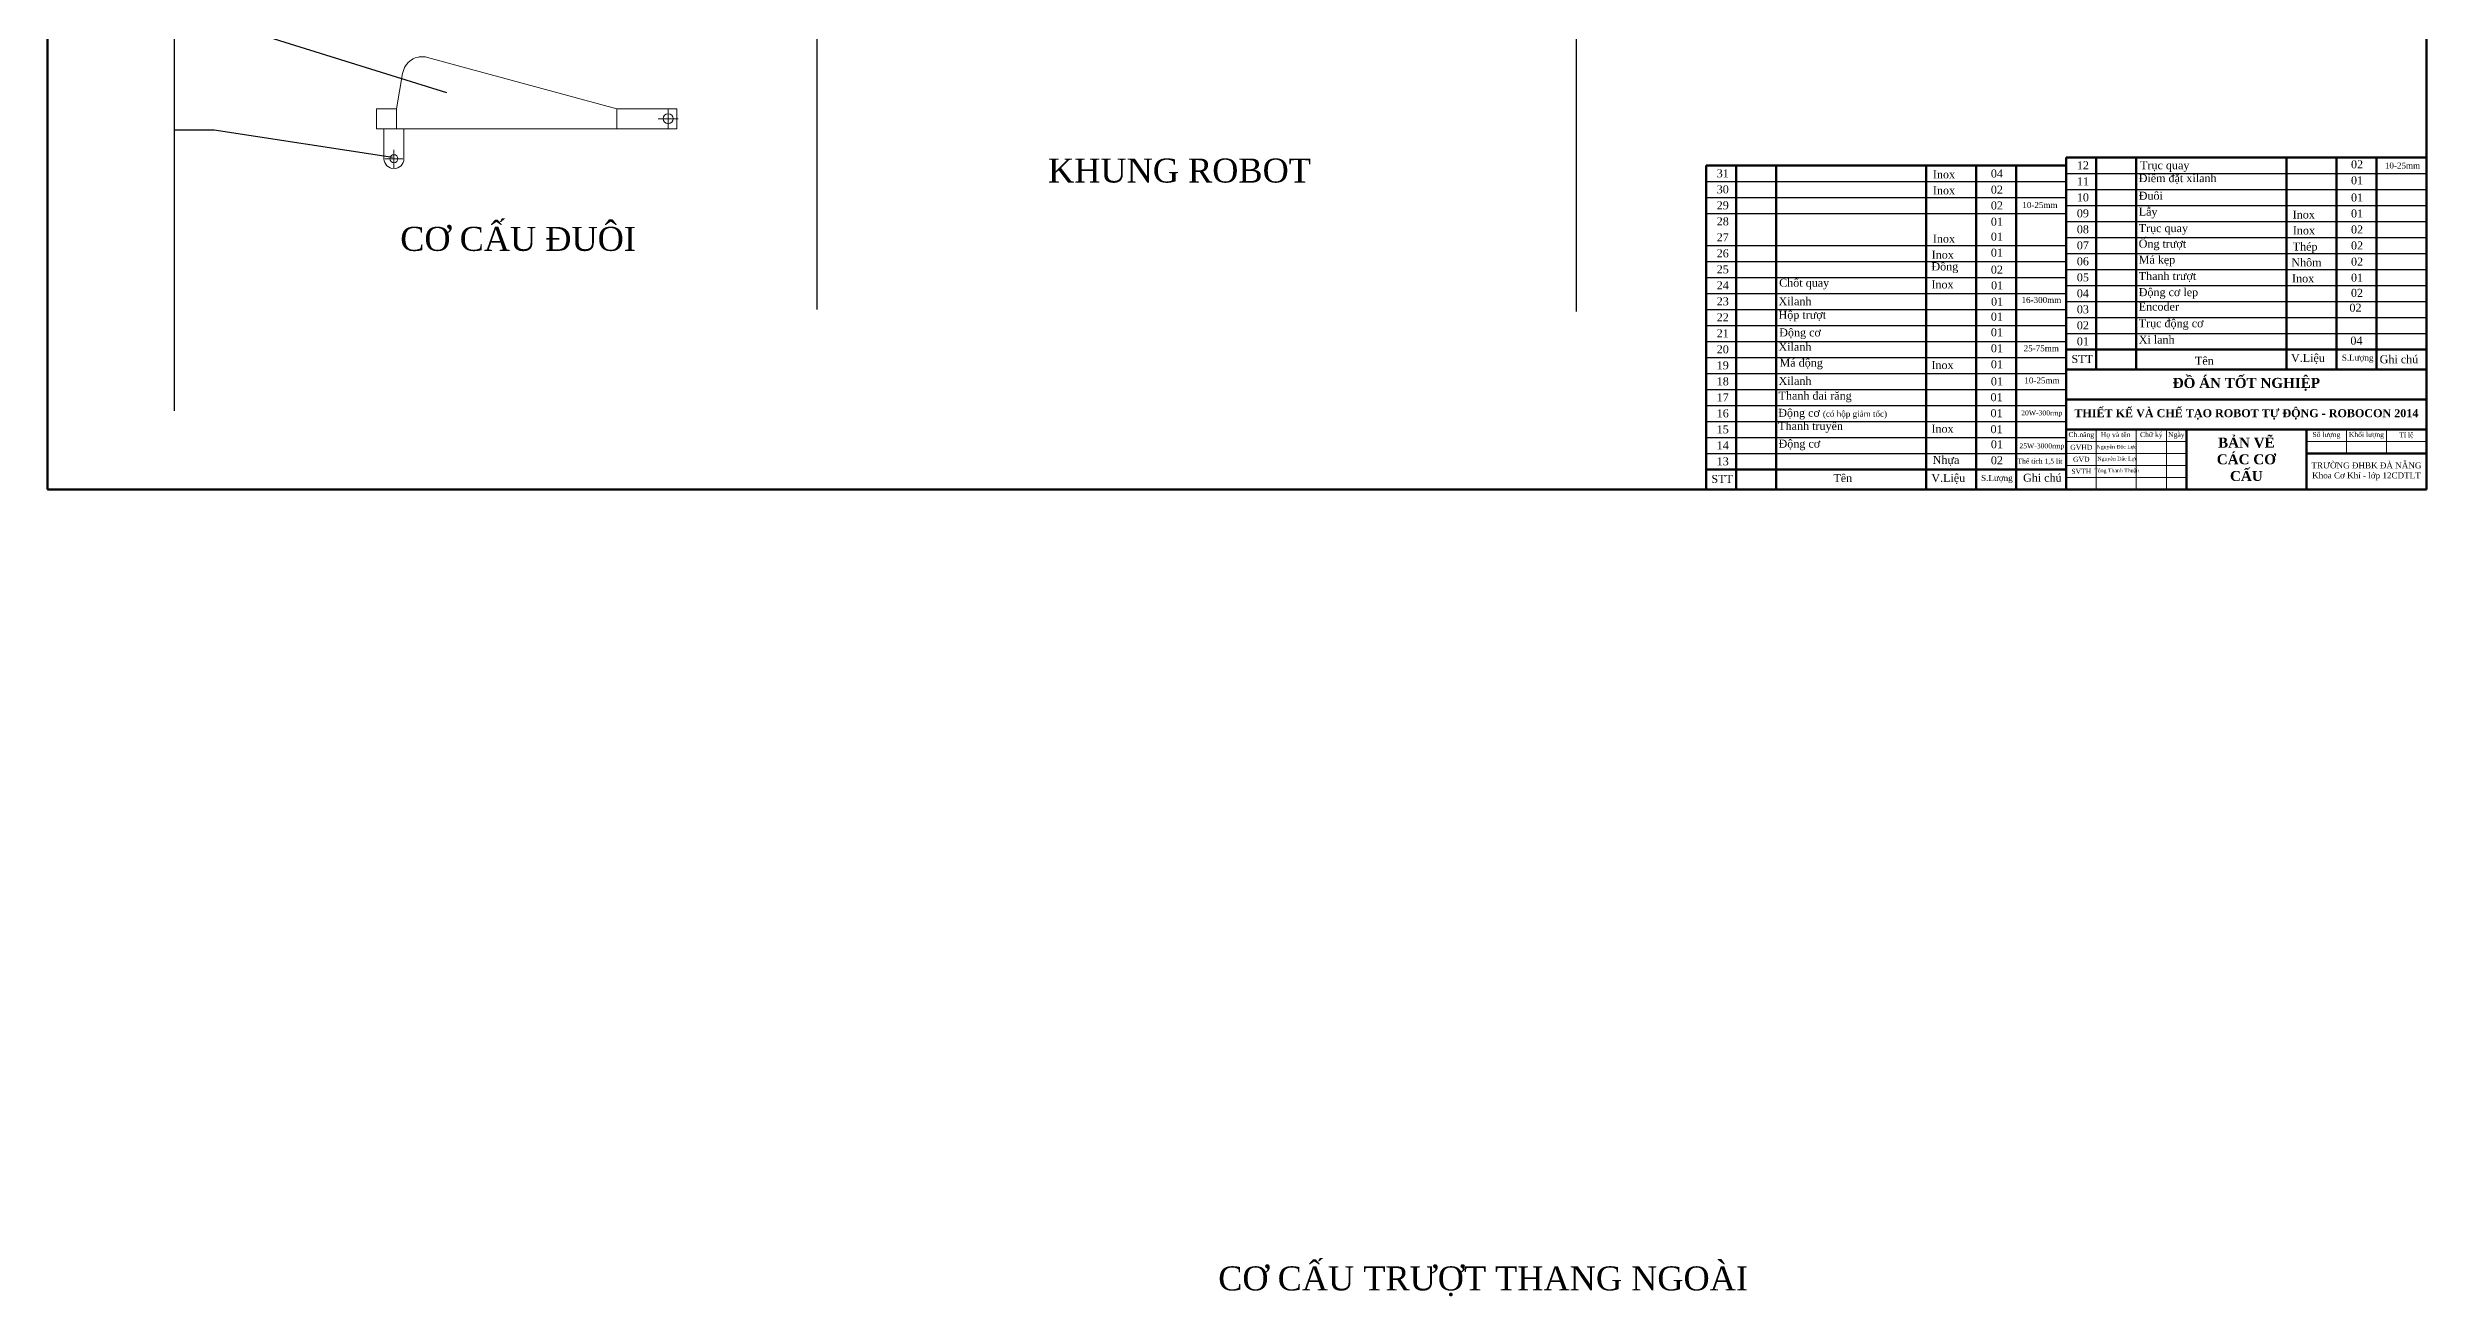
# Model space of a CAD drawing. Header units: millimetres. Extents: x -219 to 2642, y 0 to 2247.
# Drawn here: x 1453 to 2642, y 696 to 1321 of the extents above; entities that cross this region are included whole.
import ezdxf

# ---------------------------------------------------------------- set-up
doc = ezdxf.new("R2010")
doc.units = ezdxf.units.MM
for name, color, linetype in [('dddd', 1, 'Continuous'), ('DUONGCINH', 1, 'Continuous'), ('TEXT', 1, 'Continuous')]:
    doc.layers.add(name, color=color, linetype=linetype)
doc.layers.add('NETCOBAN', color=1, linetype='Continuous', lineweight=20)
doc.styles.get("Standard").update_dxf_attribs({"font": 'times_0.ttf'})
doc.styles.add('style2', font='VTIMEN.TTF')

# ---------------------------------------------------------------- blocks, each defined once
blk = doc.blocks.new('SW_CENTERMARKSYMBOL_0')
at = {"color": 0, "linetype": 'Continuous', "lineweight": 0}
for p, q in [((-5, 0), (-9, 0)), ((0, 0), (-5, 0)), ((0, 5), (0, 9)), ((0, 0), (0, 5)), ((0, 0), (0, -5)), ((0, 0), (5, 0)), ((5, 0), (9, 0)), ((0, -5), (0, -9))]:
    blk.add_line(p, q, dxfattribs=at)
blk = doc.blocks.new('SW_CENTERMARKSYMBOL_1')
at = {"color": 0, "linetype": 'Continuous', "lineweight": 0}
for p, q in [((-5, 0), (-10, 0)), ((0, 0), (-5, 0)), ((0, 5), (0, 10)), ((0, 0), (0, 5)), ((0, 0), (0, -5)), ((0, 0), (5, 0)), ((5, 0), (10, 0)), ((0, -5), (0, -10))]:
    blk.add_line(p, q, dxfattribs=at)

msp = doc.modelspace()

# ---------------------------------------------------------------- linework, layer by layer
for p, q in [((1516.67, 1917.86), (1516.67, 1139.28)), ((1837.88, 1919.31), (1837.88, 1190.07)), ((2217.51, 1885.76), (2217.51, 1188.98)), ((1536.67, 1334.64), (1652.88, 1298.51)), ((1516.67, 1279.8), (1536.67, 1279.8)), ((1536.67, 1279.8), (1625.8, 1266.19))]:
    msp.add_line(p, q)
at = {"color": 7, "linetype": 'Continuous', "lineweight": 15}
for p, q in [((1630.87, 1308.09), (1627.91, 1290.44)), ((1737.91, 1290.44), (1643.35, 1316.09)), ((1617.91, 1280.44), (1617.91, 1290.44)), ((1617.91, 1290.44), (1627.91, 1290.44)), ((1627.91, 1280.44), (1627.91, 1290.44)), ((1737.91, 1280.44), (1737.91, 1290.44)), ((1767.91, 1290.44), (1737.91, 1290.44)), ((1767.91, 1280.44), (1767.91, 1290.44)), ((1617.91, 1280.44), (1627.91, 1280.44)), ((1621.57, 1265.44), (1621.57, 1280.44)), ((1627.91, 1280.44), (1737.91, 1280.44)), ((1631.57, 1265.44), (1631.57, 1280.44)), ((1767.91, 1280.44), (1737.91, 1280.44))]:
    msp.add_line(p, q, dxfattribs=at)
for centre, radius in [((1763.62, 1285.44), 2.5), ((1626.57, 1265.44), 2)]:
    msp.add_circle(centre, radius, dxfattribs=at)
for centre, radius, start, end in [((1640.73, 1306.44), 10, 74.82725, 170.47896), ((1626.57, 1265.44), 5, 180, 270), ((1626.57, 1265.44), 5, 270, 0)]:
    msp.add_arc(centre, radius, start, end, dxfattribs=at)
at = {"layer": 'dddd', "lineweight": 70}
for p, q in [((1453.44, 1100.06), (1453.44, 1941.06)), ((2642.44, 1941.06), (2642.44, 1100.06)), ((2642.44, 1100.06), (1453.44, 1100.06))]:
    msp.add_line(p, q, dxfattribs=at)
at = {"layer": 'DUONGCINH', "lineweight": 50}
for p, q in [((2297.43, 1100.06), (2297.43, 1262.06)), ((2317.44, 1100.06), (2317.44, 1262.06)), ((2417.44, 1100.06), (2417.44, 1262.06)), ((2477.43, 1160.06), (2477.43, 1266.06)), ((2497.44, 1160.06), (2497.44, 1266.06)), ((2597.44, 1160.06), (2597.44, 1266.06)), ((2462.44, 1170.06), (2642.44, 1170.06)), ((2282.44, 1110.06), (2462.44, 1110.06))]:
    msp.add_line(p, q, dxfattribs=at)
at = {"layer": 'DUONGCINH'}
for p, q in [((2282.44, 1254.06), (2462.44, 1254.06)), ((2462.44, 1258.06), (2642.44, 1258.06)), ((2462.44, 1250.06), (2642.44, 1250.06)), ((2282.44, 1246.06), (2462.44, 1246.06)), ((2282.44, 1238.06), (2462.44, 1238.06)), ((2462.44, 1242.06), (2642.44, 1242.06)), ((2462.44, 1234.06), (2642.44, 1234.06)), ((2462.44, 1226.06), (2642.44, 1226.06)), ((2282.44, 1222.06), (2462.44, 1222.06)), ((2282.44, 1214.06), (2462.44, 1214.06)), ((2462.44, 1218.06), (2642.44, 1218.06)), ((2282.44, 1206.06), (2462.44, 1206.06)), ((2282.44, 1206.06), (2462.44, 1206.06)), ((2462.44, 1210.06), (2642.44, 1210.06)), ((2462.44, 1202.06), (2642.44, 1202.06)), ((2282.44, 1198.06), (2462.44, 1198.06)), ((2282.44, 1190.06), (2462.44, 1190.06)), ((2462.44, 1194.06), (2642.44, 1194.06)), ((2282.44, 1182.06), (2462.44, 1182.06)), ((2462.44, 1186.06), (2642.44, 1186.06)), ((2462.44, 1178.06), (2642.44, 1178.06)), ((2282.44, 1174.06), (2462.44, 1174.06)), ((2282.44, 1166.06), (2462.44, 1166.06)), ((2282.44, 1158.06), (2462.44, 1158.06)), ((2282.44, 1150.06), (2462.44, 1150.06)), ((2282.44, 1142.06), (2462.44, 1142.06)), ((2282.44, 1134.06), (2462.44, 1134.06)), ((2282.44, 1126.06), (2462.44, 1126.06)), ((2282.44, 1118.06), (2462.44, 1118.06))]:
    msp.add_line(p, q, dxfattribs=at)
at = {"layer": 'NETCOBAN', "lineweight": 50}
for p, q in [((2282.44, 1262.06), (2282.44, 1100.06)), ((2282.44, 1262.06), (2462.44, 1262.06)), ((2392.44, 1100.06), (2392.44, 1262.06)), ((2437.44, 1100.06), (2437.44, 1262.06)), ((2462.44, 1266.06), (2462.44, 1160.06)), ((2462.44, 1266.06), (2642.44, 1266.06)), ((2572.44, 1160.06), (2572.44, 1266.06)), ((2617.44, 1160.06), (2617.44, 1266.06)), ((2462.44, 1145.06), (2642.44, 1145.06)), ((2462.44, 1130.06), (2642.44, 1130.06)), ((2522.44, 1100.06), (2522.44, 1130.06)), ((2582.44, 1100.06), (2582.44, 1130.06)), ((2582.44, 1118.06), (2642.44, 1118.06))]:
    msp.add_line(p, q, dxfattribs=at)
at = {"layer": 'NETCOBAN'}
msp.add_line((2462.44, 1100.06), (2462.44, 1130.06), dxfattribs=at)
at = {"layer": 'NETCOBAN', "color": 3}
for p, q in [((2477.44, 1100.06), (2477.44, 1130.06)), ((2497.44, 1100.06), (2497.44, 1130.06)), ((2512.44, 1100.06), (2512.44, 1130.06)), ((2602.44, 1118.06), (2602.44, 1130.06)), ((2622.44, 1118.06), (2622.44, 1130.06)), ((2462.44, 1124.06), (2522.44, 1124.06)), ((2462.44, 1118.06), (2522.44, 1118.06)), ((2582.44, 1124.06), (2642.44, 1124.06)), ((2462.44, 1112.06), (2522.44, 1112.06)), ((2462.44, 1106.06), (2522.44, 1106.06))]:
    msp.add_line(p, q, dxfattribs=at)
at = {"layer": 'NETCOBAN', "lineweight": 50}
msp.add_lwpolyline([(2642.44, 1100.06), (2462.44, 1100.06), (2462.44, 1160.06), (2642.44, 1160.06)], close=True, dxfattribs=at)

# ---------------------------------------------------------------- block references
at = {"color": 7, "linetype": 'Continuous', "lineweight": 0, "xscale": 0.5, "yscale": 0.5, "zscale": 0.5, "rotation": 90}
for name, p in [('SW_CENTERMARKSYMBOL_1', (1763.62, 1285.44)), ('SW_CENTERMARKSYMBOL_0', (1626.57, 1265.44))]:
    msp.add_blockref(name, p, dxfattribs=at)

# ---------------------------------------------------------------- texts
at = {"layer": 'NETCOBAN', "attachment_point": 5}
for s, insert, char_height, width in [('{\\fTimes New Roman|b0|i0|c0|p18;KHUNG ROBOT}', (2019.19, 1259.42), 12, 291.4021), ('{\\fTimes New Roman|b0|i0|c0|p18;CƠ CẤU ĐUÔI}', (1688.6, 1225.25), 12, 291.4021), ('{\\fTimes New Roman|b1|i0|c0|p18;ĐỒ ÁN TỐT NGHIỆP}', (2552.44, 1152.56), 5, 180), ('{\\fTimes New Roman|b1|i0|c0|p18;THIẾT KẾ VÀ CHẾ TẠO ROBOT TỰ ĐỘNG - ROBOCON 2014}', (2552.44, 1137.56), 4, 171.4906), ('{\\fTimes New Roman|b0|i0|c0|p18;Ch.năng}', (2469.94, 1127.06), 2.5, 15), ('{\\fTimes New Roman|b0|i0|c0|p18;GVHD}', (2469.94, 1121.06), 2.5, 15), ('{\\fTimes New Roman|b0|i0|c0|p18;Nguyễn Đắc Lực}', (2487.54, 1121.03), 1.9, 19.8828), ('{\\fTimes New Roman|b0|i0|c0|p18;Họ và tên}', (2487.08, 1127.13), 2.5, 15), ('{\\fTimes New Roman|b1|i0|c0|p18;BẢN VẼ CÁC CƠ CẤU}', (2552.44, 1115.06), 5, 46.4116), ('{\\fTimes New Roman|b0|i0|c0|p18;Số lượng} ', (2592.44, 1127.06), 2.5, 15.823), ('{\\fTimes New Roman|b0|i0|c0|p18;Khối lượng}', (2612.44, 1127.06), 2.5, 20), ('{\\fTimes New Roman|b0|i0|c0|p18;Tỉ lệ}', (2632.44, 1127.06), 2.5, 20), ('{\\fTimes New Roman|b0|i0|c0|p18;Thể tích 1,5 lít}', (2449.24, 1113.9), 2.5, 87.3687), ('{\\fTimes New Roman|b0|i0|c0|p18;SVTH}', (2469.94, 1109.06), 2.5, 15), ('{\\fTimes New Roman|b0|i0|c0|p18;GVD}', (2469.94, 1115.06), 2.5, 15), ('{\\fTimes New Roman|b0|i0|c0|p18;Tống Thanh Thuận}', (2487.62, 1109.15), 1.9, 21.7205), ('{\\fTimes New Roman|b0|i0|c0|p18;Nguyễn Đắc Lực}', (2487.97, 1115.09), 1.9, 21.8239), ('{\\fTimes New Roman|b0|i0|c0|p18;CƠ CẤU TRƯỢT THANG NGOÀI}', (2170.94, 703.96), 12, 291.4021)]:
    msp.add_mtext(s, dxfattribs=dict(at, insert=insert, char_height=char_height, width=width))
at = {"layer": 'NETCOBAN', "attachment_point": 5, "style": 'style2'}
for s, insert, char_height, width in [('{\\fTimes New Roman|b0|i0|c0|p18;Chữ ký}', (2504.94, 1127.06), 2.5, 15), ('{\\fTimes New Roman|b0|i0|c0|p18;TRƯỜNG ĐHBK ĐÀ NẴNG\\PKhoa Cơ Khí - lớp 12CDTLT}', (2612.44, 1109.06), 3, 60)]:
    msp.add_mtext(s, dxfattribs=dict(at, insert=insert, char_height=char_height, width=width))
at = {"layer": 'NETCOBAN', "lineweight": 50, "insert": (2517.44, 1127.06), "char_height": 2.5, "width": 7.8657, "attachment_point": 5}
msp.add_mtext('{\\fTimes New Roman|b0|i0|c0|p18;Ngày}', dxfattribs=at)
at = {"layer": 'TEXT'}
for s, insert, char_height, width, attachment_point in [('{\\fVNtimes new roman|b0|i0|c0|p34;12}', (2467.71, 1264.11), 4, 12.6141, 1), ('{\\fTimes New Roman|b0|i0|c0|p18;Trục quay}', (2499.31, 1264.16), 4, 75, 1), ('{\\fVNtimes new roman|b0|i0|c0|p34;02}', (2604.74, 1264.63), 4, 25, 1), ('{\\fVNtimes new roman|b0|i0|c0|p34;10-25mm}', (2621.67, 1263.49), 3, 25, 1), ('{\\fVNtimes new roman|b0|i0|c0|p34;31}', (2287.71, 1260.11), 4, 12.6141, 1), ('{\\fVNtimes new roman|b0|i0|c0|p34;30}', (2287.71, 1252.11), 4, 12.6141, 1), ('{\\fTimes New Roman|b0|i0|c0|p18;Inox}', (2395.77, 1259.58), 4, 25, 1), ('{\\fTimes New Roman|b0|i0|c0|p18;Inox}', (2395.77, 1251.58), 4, 25, 1), ('{\\fVNtimes new roman|b0|i0|c0|p34;04}', (2424.74, 1260.04), 4, 25, 1), ('{\\fVNtimes new roman|b0|i0|c0|p34;02}', (2424.74, 1251.94), 4, 25, 1), ('{\\fVNtimes new roman|b0|i0|c0|p34;11}', (2467.71, 1256.11), 4, 12.6141, 1), ('{\\fTimes New Roman|b0|i0|c0|p18;Điểm đặt xilanh}', (2498.62, 1257.71), 4, 75, 1), ('{\\fTimes New Roman|b0|i0|c0|p18;Đuôi}', (2498.62, 1248.94), 4, 75, 1), ('{\\fVNtimes new roman|b0|i0|c0|p34;01}', (2604.74, 1256.63), 4, 25, 1), ('{\\fVNtimes new roman|b0|i0|c0|p34;29}', (2287.71, 1244.11), 4, 12.6141, 1), ('{\\fVNtimes new roman|b0|i0|c0|p34;02}', (2424.74, 1244.04), 4, 25, 1), ('{\\fVNtimes new roman|b0|i0|c0|p34;10-25mm}', (2440.46, 1243.76), 3, 25, 1), ('\\fVNtimes new roman|b0|i0|c0|p34;09', (2467.71, 1240.11), 4, 12.6141, 1), ('\\fVNtimes new roman|b0|i0|c0|p34;10', (2467.71, 1248.11), 4, 12.6141, 1), ('{\\fTimes New Roman|b0|i0|c0|p18;Lẫy}', (2498.62, 1240.94), 4, 75, 1), ('{\\fTimes New Roman|b0|i0|c0|p18;Inox}', (2575.59, 1239.51), 4, 25, 1), ('{\\fVNtimes new roman|b0|i0|c0|p34;01}', (2604.74, 1248.06), 4, 25, 1), ('{\\fVNtimes new roman|b0|i0|c0|p34;01}', (2604.74, 1240.04), 4, 25, 1), ('{\\fVNtimes new roman|b0|i0|c0|p34;28}', (2287.71, 1236.11), 4, 12.6141, 1), ('{\\fVNtimes new roman|b0|i0|c0|p34;27}', (2287.71, 1228.11), 4, 12.6141, 1), ('{\\fTimes New Roman|b0|i0|c0|p18;Inox}', (2395.75, 1227.44), 4, 25, 1), ('{\\fVNtimes new roman|b0|i0|c0|p34;01}', (2424.74, 1235.94), 4, 25, 1), ('{\\fVNtimes new roman|b0|i0|c0|p34;01}', (2424.74, 1228.46), 4, 25, 1), ('\\fVNtimes new roman|b0|i0|c0|p34;08', (2467.71, 1232.11), 4, 12.6141, 1), ('{\\fTimes New Roman|b0|i0|c0|p18;Trục quay}', (2498.62, 1232.7), 4, 75, 1), ('{\\fTimes New Roman|b0|i0|c0|p18;Ống trượt}', (2498.62, 1224.94), 4, 75, 1), ('{\\fTimes New Roman|b0|i0|c0|p18;Inox}', (2575.68, 1231.56), 4, 25, 1), ('{\\fVNtimes new roman|b0|i0|c0|p34;02}', (2604.74, 1232.04), 4, 25, 1), ('{\\fVNtimes new roman|b0|i0|c0|p34;26}', (2287.71, 1220.11), 4, 12.6141, 1), ('{\\fTimes New Roman|b0|i0|c0|p18;Đồng}', (2395.03, 1213.55), 4, 25, 1), ('{\\fTimes New Roman|b0|i0|c0|p18;Inox}', (2395.15, 1219.44), 4, 25, 1), ('{\\fVNtimes new roman|b0|i0|c0|p34;01}', (2424.74, 1220.46), 4, 25, 1), ('\\fVNtimes new roman|b0|i0|c0|p34;07', (2467.71, 1224.11), 4, 12.6141, 1), ('\\fVNtimes new roman|b0|i0|c0|p34;06', (2467.71, 1216.11), 4, 12.6141, 1), ('{\\fTimes New Roman|b0|i0|c0|p18;Má kẹp}', (2498.62, 1216.94), 4, 75, 1), ('{\\fTimes New Roman|b0|i0|c0|p18;Nhôm}', (2574.93, 1215.58), 4, 25, 1), ('{\\fTimes New Roman|b0|i0|c0|p18;Thép}', (2575.59, 1223.51), 4, 25, 1), ('{\\fVNtimes new roman|b0|i0|c0|p34;02}', (2604.74, 1224.04), 4, 25, 1), ('{\\fVNtimes new roman|b0|i0|c0|p34;02}', (2604.74, 1215.94), 4, 25, 1), ('{\\fVNtimes new roman|b0|i0|c0|p34;25}', (2287.71, 1212.11), 4, 12.6141, 1), ('{\\fVNtimes new roman|b0|i0|c0|p34;24}', (2287.71, 1204.11), 4, 12.6141, 1), ('{\\fTimes New Roman|b0|i0|c0|p18;Chốt quay}', (2318.91, 1205.41), 4, 75, 1), ('{\\fTimes New Roman|b0|i0|c0|p18;Inox}', (2395.03, 1204.56), 4, 25, 1), ('{\\fVNtimes new roman|b0|i0|c0|p34;02}', (2424.74, 1211.94), 4, 25, 1), ('{\\fVNtimes new roman|b0|i0|c0|p34;01}', (2424.83, 1204.13), 4, 25, 1), ('\\fVNtimes new roman|b0|i0|c0|p34;05', (2467.71, 1208.11), 4, 12.6141, 1), ('{\\fTimes New Roman|b0|i0|c0|p18;Thanh trượt}', (2498.62, 1208.76), 4, 75, 1), ('{\\fTimes New Roman|b0|i0|c0|p18;Động cơ lep}', (2498.62, 1200.69), 4, 75, 1), ('{\\fTimes New Roman|b0|i0|c0|p18;Inox}', (2575.27, 1207.56), 4, 25, 1), ('{\\fVNtimes new roman|b0|i0|c0|p34;01}', (2604.74, 1207.94), 4, 25, 1), ('{\\fVNtimes new roman|b0|i0|c0|p34;23}', (2287.71, 1196.11), 4, 12.6141, 1), ('{\\fTimes New Roman|b0|i0|c0|p18;Xilanh}', (2318.62, 1196.16), 4, 75, 1), ('{\\fTimes New Roman|b0|i0|c0|p18;Hộp trượt}', (2318.62, 1189.36), 4, 75, 1), ('{\\fVNtimes new roman|b0|i0|c0|p34;01}', (2424.83, 1195.97), 4, 25, 1), ('{\\fVNtimes new roman|b0|i0|c0|p34;16-300mm}', (2440.05, 1196.27), 3, 25, 1), ('\\fVNtimes new roman|b0|i0|c0|p34;04', (2467.71, 1200.11), 4, 12.6141, 1), ('\\fVNtimes new roman|b0|i0|c0|p34;03', (2467.71, 1192.11), 4, 12.6141, 1), ('{\\fTimes New Roman|b0|i0|c0|p18;Encoder}', (2498.62, 1193.48), 4, 75, 1), ('{\\fVNtimes new roman|b0|i0|c0|p34;02}', (2603.96, 1192.9), 4, 25, 1), ('{\\fVNtimes new roman|b0|i0|c0|p34;02}', (2604.71, 1200.35), 4, 25, 1), ('{\\fVNtimes new roman|b0|i0|c0|p34;22}', (2287.71, 1188.11), 4, 12.6141, 1), ('{\\fVNtimes new roman|b0|i0|c0|p34;21}', (2287.71, 1180.11), 4, 12.6141, 1), ('{\\fTimes New Roman|b0|i0|c0|p18; Động cơ}', (2317.44, 1180.56), 4, 75, 1), ('{\\fVNtimes new roman|b0|i0|c0|p34;01}', (2424.74, 1188.46), 4, 25, 1), ('{\\fVNtimes new roman|b0|i0|c0|p34;01}', (2424.74, 1180.63), 4, 25, 1), ('\\fVNtimes new roman|b0|i0|c0|p34;02', (2467.71, 1184.11), 4, 12.6141, 1), ('{\\fTimes New Roman|b0|i0|c0|p18;Trục động cơ}', (2498.62, 1185.14), 4, 75, 1), ('{\\fTimes New Roman|b0|i0|c0|p18;Xi lanh}', (2498.62, 1176.97), 4, 75, 1), ('{\\fVNtimes new roman|b0|i0|c0|p34;20}', (2287.71, 1172.11), 4, 12.6141, 1), ('{\\fTimes New Roman|b0|i0|c0|p18;Xilanh}', (2318.6, 1173.38), 4, 75, 1), ('{\\fTimes New Roman|b0|i0|c0|p18;Má động}', (2319.1, 1165.42), 4, 75, 1), ('{\\fVNtimes new roman|b0|i0|c0|p34;01}', (2424.74, 1172.63), 4, 25, 1), ('{\\fVNtimes new roman|b0|i0|c0|p34;25-75mm}', (2441.11, 1172.14), 3, 25, 1), ('\\fVNtimes new roman|b0|i0|c0|p34;STT', (2465.03, 1167.28), 4, 9.2349, 1), ('\\fVNtimes new roman|b0|i0|c0|p34;01', (2467.71, 1176.11), 4, 12.6141, 1), ('{\\fTimes New Roman|b0|i0|c0|p18;Tên}', (2531.43, 1166.4), 4, 21.0435, 2), ('{\\fTimes New Roman|b0|i0|c0|p18;V.Liệu}', (2583.23, 1167.8), 4, 21.0435, 2), ('{\\fTimes New Roman|b0|i0|c0|p18;S.Lượng}', (2608.06, 1167.41), 3, 21.0435, 2), ('{\\fVNtimes new roman|b0|i0|c0|p34;04}', (2604.43, 1176.45), 4, 25, 1), ('{\\fTimes New Roman|b0|i0|c0|p18;Ghi chú}', (2628.72, 1167.12), 4, 21.0435, 2), ('{\\fVNtimes new roman|b0|i0|c0|p34;19}', (2287.71, 1164.11), 4, 12.6141, 1), ('{\\fVNtimes new roman|b0|i0|c0|p34;18}', (2287.71, 1156.11), 4, 12.6141, 1), ('{\\fTimes New Roman|b0|i0|c0|p18;Xilanh}', (2318.62, 1156.31), 4, 75, 1), ('{\\fTimes New Roman|b0|i0|c0|p18;Inox}', (2395.03, 1164.22), 4, 25, 1), ('{\\fVNtimes new roman|b0|i0|c0|p34;01}', (2424.74, 1164.63), 4, 25, 1), ('{\\fVNtimes new roman|b0|i0|c0|p34;01}', (2424.74, 1156.06), 4, 25, 1), ('{\\fVNtimes new roman|b0|i0|c0|p34;10-25mm}', (2441.48, 1156.07), 3, 25, 1), ('{\\fVNtimes new roman|b0|i0|c0|p34;17}', (2287.71, 1148.11), 4, 12.6141, 1), ('{\\fTimes New Roman|b0|i0|c0|p18;Thanh đai răng}', (2318.62, 1148.94), 4, 75, 1), ('{\\fVNtimes new roman|b0|i0|c0|p34;01}', (2424.57, 1148.17), 4, 25, 1), ('{\\fVNtimes new roman|b0|i0|c0|p34;16}', (2287.71, 1140.11), 4, 12.6141, 1), ('{\\fVNtimes new roman|b0|i0|c0|p34;15}', (2287.71, 1132.11), 4, 12.6141, 1), ('{\\fTimes New Roman|b0|i0|c0|p18;Thanh truyền}', (2318.45, 1133.74), 4, 75, 1), ('{\\fTimes New Roman|b0|i0|c0|p18;Động cơ \\H0.75x;(có hộp giảm tốc)}', (2318.45, 1140.34), 4, 75, 1), ('{\\fTimes New Roman|b0|i0|c0|p18;Inox}', (2395.03, 1132.41), 4, 25, 1), ('{\\fVNtimes new roman|b0|i0|c0|p34;01}', (2424.57, 1140.17), 4, 25, 1), ('{\\fVNtimes new roman|b0|i0|c0|p34;01}', (2424.57, 1132.17), 4, 25, 1), ('{\\fVNtimes new roman|b0|i0|c0|p34;20W-300rmp}', (2439.9, 1139.57), 2.5, 25, 1), ('{\\fVNtimes new roman|b0|i0|c0|p34;14}', (2287.71, 1124.11), 4, 12.6141, 1), ('{\\fTimes New Roman|b0|i0|c0|p18;Động cơ}', (2318.62, 1124.94), 4, 75, 1), ('{\\fVNtimes new roman|b0|i0|c0|p34;01}', (2424.74, 1124.63), 4, 25, 1), ('{\\fVNtimes new roman|b0|i0|c0|p34;25W-3000rmp}', (2439, 1123.08), 2.5, 25, 1), ('\\fVNtimes new roman|b0|i0|c0|p34;STT', (2285.03, 1107.28), 4, 9.2349, 1), ('{\\fVNtimes new roman|b0|i0|c0|p34;13}', (2287.71, 1116.11), 4, 12.6141, 1), ('{\\fTimes New Roman|b0|i0|c0|p18;Tên}', (2350.72, 1107.73), 4, 21.0435, 2), ('{\\fTimes New Roman|b0|i0|c0|p18;V.Liệu}', (2403.45, 1107.78), 4, 21.0435, 2), ('{\\fTimes New Roman|b0|i0|c0|p18;Nhựa}', (2395.65, 1116.81), 4, 25, 1), ('{\\fTimes New Roman|b0|i0|c0|p18;S.Lượng}', (2427.76, 1107.25), 3, 21.0435, 2), ('{\\fVNtimes new roman|b0|i0|c0|p34;02}', (2424.74, 1116.63), 4, 25, 1), ('{\\fTimes New Roman|b0|i0|c0|p18;Ghi chú}', (2450.48, 1107.87), 4, 21.0435, 2)]:
    msp.add_mtext(s, dxfattribs=dict(at, insert=insert, char_height=char_height, width=width, attachment_point=attachment_point))

doc.saveas('drawing.dxf')
